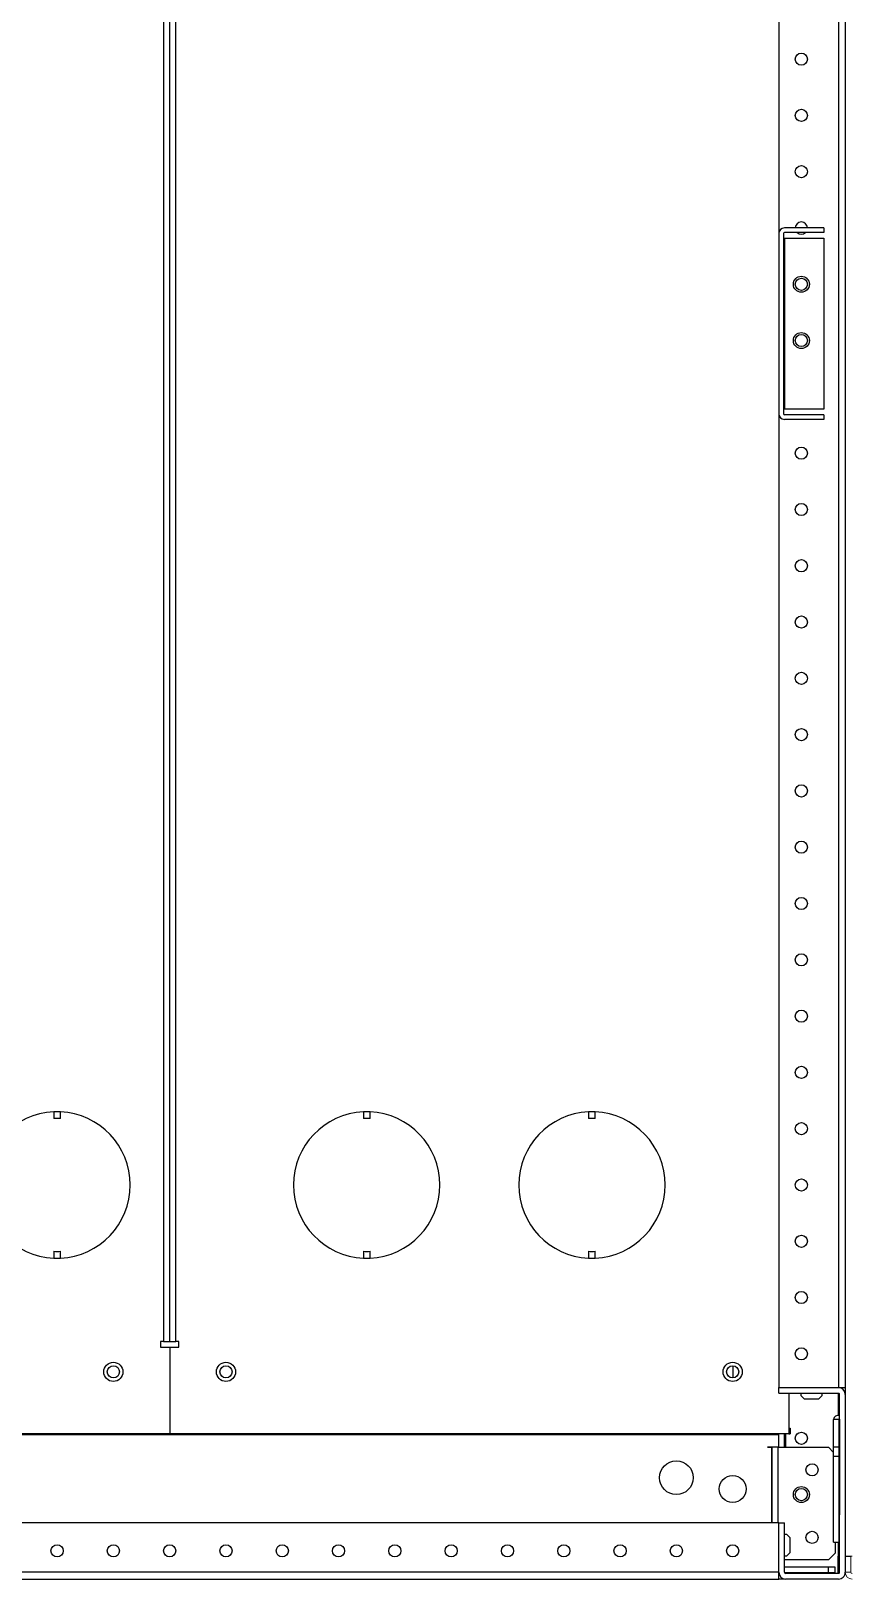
# Model space of a CAD drawing. Extents: x 758840 to 1108724, y -102573 to 143521.
# Drawn here: x 802772 to 803137, y 66433 to 67120 of the extents above; entities that cross this region are included whole.
import ezdxf

# ---------------------------------------------------------------- set-up
doc = ezdxf.new("R2010")
doc.units = 0
doc.header["$LTSCALE"] = 1000
doc.header["$MEASUREMENT"] = 0
doc.layers.add('02电气-设备', color=255, linetype='Continuous')

# ---------------------------------------------------------------- blocks, each defined once
blk = doc.blocks.new('低压总进线柜')
at = {"linetype": 'Continuous', "lineweight": 15}
for p, q in [((-3, 1199), (-3, 10.2)), ((-3, 10.2), (0, 10.2)), ((-3, 10.2), (-3, 10)), ((-0.5, 10), (-3, 10)), ((-3, 10), (-3, 3)), ((-0.5, 10.2), (-0.5, 10)), ((-0.5, 10), (-0.5, 3)), ((-0.5, 3), (-3, 3))]:
    blk.add_line(p, q, dxfattribs=at)
for radius in [3, 0.5]:
    blk.add_arc((0, 3), radius, 180, 270, dxfattribs=at)
blk = doc.blocks.new('联络柜')
at = {"linetype": 'Continuous', "lineweight": 25}
for p, q in [((1167.5, 1115), (1167.5, 597.5)), ((1194, 1115), (1194, 85)), ((1197, 1115), (1197, 82)), ((894.26, 1094.5), (894.26, 105.5)), ((897, 105.5), (897, 1094.5)), ((899.74, 105.5), (899.74, 1094.5)), ((1187.5, 600), (1170, 600)), ((1187.5, 600), (1187.5, 598)), ((1167.5, 597.5), (1167.5, 517.5)), ((1169.5, 597.5), (1169.5, 517.5)), ((1169.5, 595.5), (1170, 595.5)), ((1187.5, 598), (1170, 598)), ((1170, 595.5), (1170, 519.5)), ((1170, 595.5), (1187.5, 595.5)), ((1187.5, 595.5), (1187.5, 519.5)), ((1167.5, 517.5), (1167.5, 85)), ((1170, 519.5), (1169.5, 519.5)), ((1187.5, 519.5), (1170, 519.5)), ((1187.5, 517), (1170, 517)), ((1187.5, 517), (1187.5, 515)), ((1187.5, 515), (1170, 515)), ((845.5, 207.47), (845.5, 204.46)), ((848.5, 204.46), (848.5, 207.47)), ((983, 207.47), (983, 204.46)), ((986, 204.46), (986, 207.47)), ((1083, 207.47), (1083, 204.46)), ((1086, 204.46), (1086, 207.47)), ((845.5, 145.54), (845.5, 142.53)), ((848.5, 142.53), (848.5, 145.54)), ((983, 145.54), (983, 142.53)), ((986, 142.53), (986, 145.54)), ((1083, 145.54), (1083, 142.53)), ((1086, 142.53), (1086, 145.54)), ((893, 105.5), (893, 103)), ((894.26, 105.5), (893, 105.5)), ((894.26, 105.5), (897, 105.5)), ((897, 105.5), (899.74, 105.5)), ((901, 105.5), (899.74, 105.5)), ((901, 103), (901, 105.5)), ((893, 103), (897, 103)), ((897, 103), (897, 64.5)), ((897, 103), (901, 103)), ((1147, 94.7), (1147, 89.3)), ((1167.5, 85), (1194, 85)), ((1167.5, 82.5), (1167.5, 85)), ((1167.5, 82.5), (1194, 82.5)), ((1172, 82.5), (1172, 64.5)), ((1177.25, 82.5), (1177.25, 81.5)), ((1186.75, 81.5), (1186.75, 82.5)), ((1194, 85), (1197, 85)), ((1194, 72.67), (1194, 82.5)), ((1194.5, 84.96), (1194.5, 85)), ((1177.25, 81.5), (1178.75, 80)), ((1178.75, 80), (1185.25, 80)), ((1185.25, 80), (1186.75, 81.5)), ((1194.5, 3), (1194.5, 82)), ((1197, 82), (1197, 3)), ((1191.8, 58.76), (1191.8, 70.85)), ((1194.3, 70.85), (1191.8, 70.85)), ((1194.3, 58.76), (1194.3, 70.85)), ((1194.4, 70.93), (1194.4, 72.69)), ((1194.4, 70.93), (1194.4, 28.5)), ((1194.5, 70.93), (1194.4, 70.93)), ((1167.5, 64), (26.5, 64)), ((897, 64.5), (697, 64.5)), ((1172, 64.5), (897, 64.5)), ((1167.5, 58.6), (1167.5, 64.5)), ((1170, 58.6), (1170, 64.5)), ((1170.5, 64.5), (1170.5, 58.6)), ((1172, 67), (1172.5, 67)), ((1172, 64.5), (1172.5, 64.5)), ((1172.5, 67), (1172.5, 64.5)), ((1162.5, 58.6), (1162.5, 58.5)), ((1167.5, 58.6), (1162.5, 58.6)), ((1162.5, 58.5), (1164.31, 58.5)), ((1164.41, 58.5), (1164.31, 58.5)), ((1164.31, 58.5), (1164.31, 25)), ((1167.01, 58.5), (1164.41, 58.5)), ((1164.41, 58.5), (1164.41, 25)), ((1167.01, 58.5), (1189.5, 58.5)), ((1167.01, 58.5), (1167.01, 25)), ((1167.5, 58.6), (1170, 58.6)), ((1170.5, 58.6), (1170, 58.6)), ((1170.5, 58.6), (1171.75, 58.6)), ((1171.75, 58.6), (1171.75, 58.5)), ((1189.5, 58.5), (1191.8, 56.2)), ((1191.8, 58.76), (1194.3, 58.76)), ((1191.8, 54.52), (1191.8, 58.76)), ((1194.3, 54.52), (1194.3, 58.76)), ((1191.8, 54.52), (1194.3, 54.52)), ((1191.8, 16.34), (1191.8, 54.52)), ((1194.3, 16.34), (1194.3, 54.52)), ((1194.4, 28.5), (1194.5, 28.5)), ((1167.5, 25), (26.5, 25)), ((1167.5, 25), (1170, 25)), ((1167.5, 3), (1167.5, 25)), ((1170, 3), (1170, 25)), ((1171, 19.75), (1170, 19.75)), ((1172.5, 18.25), (1171, 19.75)), ((1172.5, 11.75), (1172.5, 18.25)), ((1191.8, 16.34), (1194.3, 16.34)), ((1192.5, 16.34), (1192.5, 11.5)), ((1194, 10.2), (1194, 16.34)), ((1170, 10.25), (1171, 10.25)), ((1189.5, 8.5), (1170, 8.5)), ((1171, 10.25), (1172.5, 11.75)), ((1192.5, 11.5), (1189.5, 8.5)), ((1193.7, 10.2), (1193.7, 2.5)), ((1194, 10.2), (1193.7, 10.2)), ((1194.5, 10.2), (1194, 10.2)), ((23.5, 0), (1167.5, 0)), ((1167.5, 3), (26.5, 3)), ((1167.5, 0), (1167.5, 3)), ((1167.52, 2.7), (1167.5, 2.7)), ((1167.54, 2.5), (1167.5, 2.5)), ((1170, 0), (1167.5, 0)), ((1189.5, 5.2), (1170, 5.2)), ((1170, 0.04), (1170, 0)), ((1189.5, 2.7), (1170.1, 2.7)), ((1194, 2.5), (1170.5, 2.5)), ((1194, 0), (1170.5, 0)), ((1189.5, 2.7), (1189.5, 5.2)), ((1192.5, 5.2), (1189.5, 5.2)), ((1192.5, 2.7), (1189.5, 2.7)), ((1192.5, 2.7), (1192.5, 5.2))]:
    blk.add_line(p, q, dxfattribs=at)
for centre, radius in [((1177.5, 675), 2.7), ((1177.5, 650), 2.7), ((1177.5, 625), 2.7), ((1177.5, 575), 3.55), ((1177.5, 575), 2.7), ((1177.5, 550), 3.55), ((1177.5, 550), 2.7), ((1177.5, 500), 2.7), ((1177.5, 475), 2.7), ((1177.5, 450), 2.7), ((1177.5, 425), 2.7), ((1177.5, 400), 2.7), ((1177.5, 375), 2.7), ((1177.5, 350), 2.7), ((1177.5, 325), 2.7), ((1177.5, 300), 2.7), ((1177.5, 275), 2.7), ((1177.5, 250), 2.7), ((1177.5, 225), 2.7), ((1177.5, 200), 2.7), ((1177.5, 175), 2.7), ((1177.5, 150), 2.7), ((1177.5, 125), 2.7), ((1177.5, 100), 2.7), ((872, 92), 4.25), ((872, 92), 2.7), ((922, 92), 4.25), ((922, 92), 2.7), ((1147, 92), 4.25), ((1147, 92), 2.7), ((1177.5, 62.5), 2.7), ((1122, 45), 7.5), ((1182.25, 48.5), 2.7), ((1147, 40), 6), ((1177.5, 37.5), 3.55), ((1177.5, 37.5), 2.7), ((1182.25, 18.5), 2.7), ((847, 12.5), 2.7), ((872, 12.5), 2.7), ((897, 12.5), 2.7), ((922, 12.5), 2.7), ((947, 12.5), 2.7), ((972, 12.5), 2.7), ((997, 12.5), 2.7), ((1022, 12.5), 2.7), ((1047, 12.5), 2.7), ((1072, 12.5), 2.7), ((1097, 12.5), 2.7), ((1122, 12.5), 2.7), ((1147, 12.5), 2.7)]:
    blk.add_circle(centre, radius, dxfattribs=at)
for centre, radius, start, end in [((1170, 597.5), 2.5, 90, 180), ((1177.5, 600), 2.7, 0, 180), ((1170, 597.5), 0.5, 90, 180), ((1177.5, 600), 2.7, 227.79455, 312.20545), ((1170, 517.5), 2.5, 180, 270), ((1170, 517.5), 0.5, 180, 270), ((847, 175), 32.5, 92.64536, 267.35464), ((847, 175), 32.5, 87.35464, 92.64536), ((847, 175), 32.5, 272.64536, 87.35464), ((984.5, 175), 32.5, 92.64536, 267.35464), ((984.5, 175), 32.5, 87.35464, 92.64536), ((984.5, 175), 32.5, 272.64536, 87.35464), ((1084.5, 175), 32.5, 92.64536, 267.35464), ((1084.5, 175), 32.5, 87.35464, 92.64536), ((1084.5, 175), 32.5, 272.64536, 87.35464), ((847, 175), 29.5, 87.0854, 92.9146), ((984.5, 175), 29.5, 87.0854, 92.9146), ((1084.5, 175), 29.5, 87.0854, 92.9146), ((847, 175), 29.5, 267.0854, 272.9146), ((984.5, 175), 29.5, 267.0854, 272.9146), ((1084.5, 175), 29.5, 267.0854, 272.9146), ((847, 175), 32.5, 267.35464, 272.64536), ((984.5, 175), 32.5, 267.35464, 272.64536), ((1084.5, 175), 32.5, 267.35464, 272.64536), ((1194, 82), 3, 0, 90), ((1194, 82), 0.5, 359.99999, 90), ((1194.07, 70.4), 2.32, 81.95053, 168.57825), ((1194.39, 70.84), 0.0893, 81.95053, 168.57825), ((1194.41, 72.78), 0.0893, 261.95053, 348.57825), ((1194.39, 28.41), 0.0893, 81.95053, 168.57825), ((1170.5, 3), 3, 180.00001, 270), ((1170.5, 3), 0.5, 180.00002, 270), ((1194, 3), 0.5, 270, 0.00004), ((1194, 3), 3, 270, 0.00001)]:
    blk.add_arc(centre, radius, start, end, dxfattribs=at)
blk = doc.blocks.new('BD4-PAL0101-LVPM-05')
at = {"layer": '02电气-设备', "color": 5, "ltscale": 5}
for name, p in [('联络柜', (8315912.06, -4143010.99)), ('低压总进线柜', (8317112.06, -4143010.99))]:
    blk.add_blockref(name, p, dxfattribs=at)

msp = doc.modelspace()

# ---------------------------------------------------------------- block references
at = {"layer": '02电气-设备'}
msp.add_blockref('BD4-PAL0101-LVPM-05', (-7513975.04, 4209443.59), dxfattribs=at)

doc.saveas('drawing.dxf')
